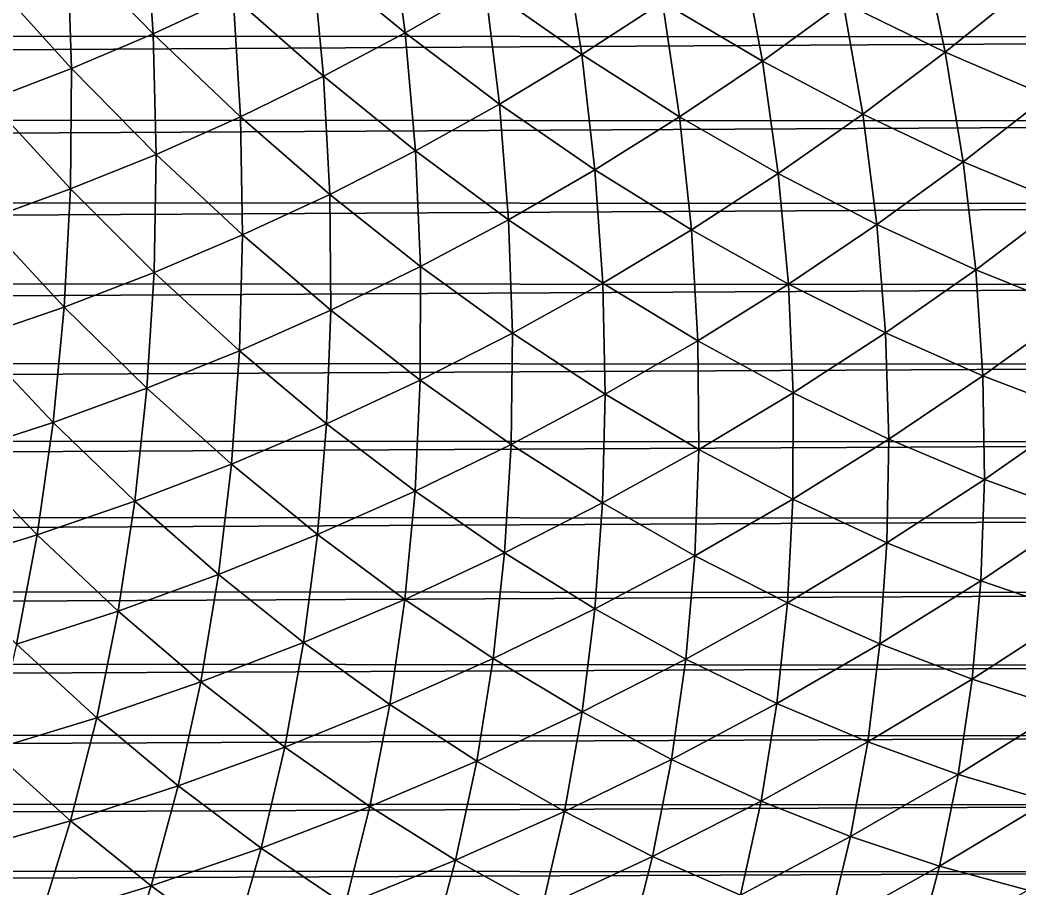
# Model space of a CAD drawing. Header units: millimetres. Extents: x -3250 to 5350, y -3250 to 3250.
# Drawn here: x 4724.5 to 4918.6, y -615.9 to -447.2 of the extents above; entities that cross this region are included whole.
import ezdxf

# ---------------------------------------------------------------- set-up
doc = ezdxf.new("R2010")
doc.units = ezdxf.units.MM
doc.header["$MEASUREMENT"] = 0
doc.layers.add('MESH_3D', color=2, linetype='CONTINUOUS')

msp = doc.modelspace()

# ---------------------------------------------------------------- linework, layer by layer
at = {"layer": 'MESH_3D'}
for points in [[(4748.73, -426.17, 26147.21), (4733.73, -432.85, 26147.21), (4750.33, -449.95, 26130.41)], [(4748.73, -426.17, 26147.21), (4750.33, -449.95, 26130.41), (4765.91, -442.68, 26130.41)], [(4796.26, -426.54, 26130.41), (4781.23, -434.88, 26130.41), (4799.3, -449.76, 26112.84)], [(4796.26, -426.54, 26130.41), (4799.3, -449.76, 26112.84), (4814.85, -440.78, 26112.84)], [(2584.7, -449.04, 889.38), (2594.37, -432.46, 884.24), (5143.47, -434.04, 5684.72)], [(4733.73, -432.85, 26147.21), (4718.51, -439, 26147.21), (4734.5, -456.67, 26130.41)], [(4733.73, -432.85, 26147.21), (4734.5, -456.67, 26130.41), (4750.33, -449.95, 26130.41)], [(4830.07, -431.27, 26112.84), (4814.85, -440.78, 26112.84), (4833.67, -453.96, 26094.52)], [(4830.07, -431.27, 26112.84), (4833.67, -453.96, 26094.52), (4849.34, -443.79, 26094.52)], [(4899.73, -431.88, 26075.47), (4884.44, -443.82, 26075.47), (4904.3, -453.48, 26055.73)], [(4899.73, -431.88, 26075.47), (4904.3, -453.48, 26055.73), (4919.91, -440.84, 26055.73)], [(2584.7, -449.04, 889.38), (5143.47, -434.04, 5684.72), (5133.73, -450.66, 5689.89)], [(4781.23, -434.88, 26130.41), (4765.91, -442.68, 26130.41), (4783.46, -458.18, 26112.84)], [(4781.23, -434.88, 26130.41), (4783.46, -458.18, 26112.84), (4799.3, -449.76, 26112.84)], [(4864.64, -433.07, 26094.52), (4849.34, -443.79, 26094.52), (4868.75, -455.22, 26075.47)], [(4864.64, -433.07, 26094.52), (4868.75, -455.22, 26075.47), (4884.44, -443.82, 26075.47)], [(4718.51, -439, 26147.21), (4718.45, -462.83, 26130.41), (4734.5, -456.67, 26130.41)], [(4814.85, -440.78, 26112.84), (4799.3, -449.76, 26112.84), (4817.65, -463.59, 26094.52)], [(4814.85, -440.78, 26112.84), (4817.65, -463.59, 26094.52), (4833.67, -453.96, 26094.52)], [(4919.91, -440.84, 26055.73), (4904.3, -453.48, 26055.73), (4924.14, -462.03, 26035.3)], [(4765.91, -442.68, 26130.41), (4750.33, -449.95, 26130.41), (4767.32, -466.05, 26112.84)], [(4765.91, -442.68, 26130.41), (4767.32, -466.05, 26112.84), (4783.46, -458.18, 26112.84)], [(4849.34, -443.79, 26094.52), (4833.67, -453.96, 26094.52), (4852.67, -466.07, 26075.47)], [(4849.34, -443.79, 26094.52), (4852.67, -466.07, 26075.47), (4868.75, -455.22, 26075.47)], [(4884.44, -443.82, 26075.47), (4868.75, -455.22, 26075.47), (4888.25, -465.57, 26055.73)], [(4884.44, -443.82, 26075.47), (4888.25, -465.57, 26055.73), (4904.3, -453.48, 26055.73)], [(2574.68, -465.34, 894.7), (2584.7, -449.04, 889.38), (5133.73, -450.66, 5689.89)], [(4750.33, -449.95, 26130.41), (4734.5, -456.67, 26130.41), (4750.93, -473.35, 26112.84)], [(4750.33, -449.95, 26130.41), (4750.93, -473.35, 26112.84), (4767.32, -466.05, 26112.84)], [(4799.3, -449.76, 26112.84), (4783.46, -458.18, 26112.84), (4801.31, -472.65, 26094.52)], [(4799.3, -449.76, 26112.84), (4801.31, -472.65, 26094.52), (4817.65, -463.59, 26094.52)], [(2574.68, -465.34, 894.7), (5133.73, -450.66, 5689.89), (5123.63, -466.99, 5695.26)], [(4833.67, -453.96, 26094.52), (4817.65, -463.59, 26094.52), (4836.22, -476.35, 26075.47)], [(4833.67, -453.96, 26094.52), (4836.22, -476.35, 26075.47), (4852.67, -466.07, 26075.47)], [(4904.3, -453.48, 26055.73), (4888.25, -465.57, 26055.73), (4907.79, -474.8, 26035.3)], [(4904.3, -453.48, 26055.73), (4907.79, -474.8, 26035.3), (4924.14, -462.03, 26035.3)], [(4868.75, -455.22, 26075.47), (4852.67, -466.07, 26075.47), (4871.8, -477.09, 26055.73)], [(4868.75, -455.22, 26075.47), (4871.8, -477.09, 26055.73), (4888.25, -465.57, 26055.73)], [(4734.5, -456.67, 26130.41), (4718.45, -462.83, 26130.41), (4734.28, -480.08, 26112.84)], [(4734.5, -456.67, 26130.41), (4734.28, -480.08, 26112.84), (4750.93, -473.35, 26112.84)], [(4783.46, -458.18, 26112.84), (4767.32, -466.05, 26112.84), (4784.66, -481.13, 26094.52)], [(4783.46, -458.18, 26112.84), (4784.66, -481.13, 26094.52), (4801.31, -472.65, 26094.52)], [(4924.14, -462.03, 26035.3), (4907.79, -474.8, 26035.3), (4927.3, -482.92, 26014.23)], [(4718.45, -462.83, 26130.41), (4717.42, -486.21, 26112.84), (4734.28, -480.08, 26112.84)], [(4817.65, -463.59, 26094.52), (4801.31, -472.65, 26094.52), (4819.42, -486.05, 26075.47)], [(4817.65, -463.59, 26094.52), (4819.42, -486.05, 26075.47), (4836.22, -476.35, 26075.47)], [(2564.3, -481.35, 900.22), (2574.68, -465.34, 894.7), (5123.63, -466.99, 5695.26)], [(4888.25, -465.57, 26055.73), (4871.8, -477.09, 26055.73), (4891, -487, 26035.3)], [(4888.25, -465.57, 26055.73), (4891, -487, 26035.3), (4907.79, -474.8, 26035.3)], [(2564.3, -481.35, 900.22), (5123.63, -466.99, 5695.26), (5113.17, -483.04, 5700.82)], [(4767.32, -466.05, 26112.84), (4750.93, -473.35, 26112.84), (4767.73, -489.02, 26094.52)], [(4767.32, -466.05, 26112.84), (4767.73, -489.02, 26094.52), (4784.66, -481.13, 26094.52)], [(4852.67, -466.07, 26075.47), (4836.22, -476.35, 26075.47), (4854.95, -488.03, 26055.73)], [(4852.67, -466.07, 26075.47), (4854.95, -488.03, 26055.73), (4871.8, -477.09, 26055.73)], [(4750.93, -473.35, 26112.84), (4734.28, -480.08, 26112.84), (4750.53, -496.33, 26094.52)], [(4750.93, -473.35, 26112.84), (4750.53, -496.33, 26094.52), (4767.73, -489.02, 26094.52)], [(4801.31, -472.65, 26094.52), (4784.66, -481.13, 26094.52), (4802.29, -495.16, 26075.47)], [(4801.31, -472.65, 26094.52), (4802.29, -495.16, 26075.47), (4819.42, -486.05, 26075.47)], [(4907.79, -474.8, 26035.3), (4891, -487, 26035.3), (4910.22, -495.79, 26014.23)], [(4907.79, -474.8, 26035.3), (4910.22, -495.79, 26014.23), (4927.3, -482.92, 26014.23)], [(4836.22, -476.35, 26075.47), (4819.42, -486.05, 26075.47), (4837.74, -498.37, 26055.73)], [(4836.22, -476.35, 26075.47), (4837.74, -498.37, 26055.73), (4854.95, -488.03, 26055.73)], [(4871.8, -477.09, 26055.73), (4854.95, -488.03, 26055.73), (4873.8, -498.6, 26035.3)], [(4871.8, -477.09, 26055.73), (4873.8, -498.6, 26035.3), (4891, -487, 26035.3)], [(2553.57, -497.07, 905.92), (2564.3, -481.35, 900.22), (5113.17, -483.04, 5700.82)], [(4734.28, -480.08, 26112.84), (4717.42, -486.21, 26112.84), (4733.08, -503.02, 26094.52)], [(4734.28, -480.08, 26112.84), (4733.08, -503.02, 26094.52), (4750.53, -496.33, 26094.52)], [(4784.66, -481.13, 26094.52), (4767.73, -489.02, 26094.52), (4784.86, -503.66, 26075.47)], [(4784.66, -481.13, 26094.52), (4784.86, -503.66, 26075.47), (4802.29, -495.16, 26075.47)], [(2553.57, -497.07, 905.92), (5113.17, -483.04, 5700.82), (5102.36, -498.79, 5706.56)], [(4927.3, -482.92, 26014.23), (4910.22, -495.79, 26014.23), (4929.39, -503.47, 25992.53)], [(4717.42, -486.21, 26112.84), (4715.42, -509.1, 26094.52), (4733.08, -503.02, 26094.52)], [(4819.42, -486.05, 26075.47), (4802.29, -495.16, 26075.47), (4820.17, -508.11, 26055.73)], [(4819.42, -486.05, 26075.47), (4820.17, -508.11, 26055.73), (4837.74, -498.37, 26055.73)], [(4891, -487, 26035.3), (4873.8, -498.6, 26035.3), (4892.69, -508.06, 26014.23)], [(4891, -487, 26035.3), (4892.69, -508.06, 26014.23), (4910.22, -495.79, 26014.23)], [(4767.73, -489.02, 26094.52), (4750.53, -496.33, 26094.52), (4767.14, -511.55, 26075.47)], [(4767.73, -489.02, 26094.52), (4767.14, -511.55, 26075.47), (4784.86, -503.66, 26075.47)], [(4854.95, -488.03, 26055.73), (4837.74, -498.37, 26055.73), (4856.2, -509.6, 26035.3)], [(4854.95, -488.03, 26055.73), (4856.2, -509.6, 26035.3), (4873.8, -498.6, 26035.3)], [(4750.53, -496.33, 26094.52), (4733.08, -503.02, 26094.52), (4749.15, -518.82, 26075.47)], [(4750.53, -496.33, 26094.52), (4749.15, -518.82, 26075.47), (4767.14, -511.55, 26075.47)], [(4802.29, -495.16, 26075.47), (4784.86, -503.66, 26075.47), (4802.27, -517.23, 26055.73)], [(4802.29, -495.16, 26075.47), (4802.27, -517.23, 26055.73), (4820.17, -508.11, 26055.73)], [(4910.22, -495.79, 26014.23), (4892.69, -508.06, 26014.23), (4911.59, -516.4, 25992.53)], [(4910.22, -495.79, 26014.23), (4911.59, -516.4, 25992.53), (4929.39, -503.47, 25992.53)], [(2542.5, -512.48, 911.8), (2553.57, -497.07, 905.92), (5102.36, -498.79, 5706.56)], [(2542.5, -512.48, 911.8), (5102.36, -498.79, 5706.56), (5091.2, -514.23, 5712.48)], [(4837.74, -498.37, 26055.73), (4820.17, -508.11, 26055.73), (4838.23, -519.98, 26035.3)], [(4837.74, -498.37, 26055.73), (4838.23, -519.98, 26035.3), (4856.2, -509.6, 26035.3)], [(4873.8, -498.6, 26035.3), (4856.2, -509.6, 26035.3), (4874.75, -519.71, 26014.23)], [(4873.8, -498.6, 26035.3), (4874.75, -519.71, 26014.23), (4892.69, -508.06, 26014.23)], [(4733.08, -503.02, 26094.52), (4715.42, -509.1, 26094.52), (4730.93, -525.45, 26075.47)], [(4733.08, -503.02, 26094.52), (4730.93, -525.45, 26075.47), (4749.15, -518.82, 26075.47)], [(4784.86, -503.66, 26075.47), (4767.14, -511.55, 26075.47), (4784.07, -525.72, 26055.73)], [(4784.86, -503.66, 26075.47), (4784.07, -525.72, 26055.73), (4802.27, -517.23, 26055.73)], [(4929.39, -503.47, 25992.53), (4911.59, -516.4, 25992.53), (4930.42, -523.61, 25970.23)], [(4820.17, -508.11, 26055.73), (4802.27, -517.23, 26055.73), (4819.9, -529.72, 26035.3)], [(4820.17, -508.11, 26055.73), (4819.9, -529.72, 26035.3), (4838.23, -519.98, 26035.3)], [(4892.69, -508.06, 26014.23), (4874.75, -519.71, 26014.23), (4893.35, -528.71, 25992.53)], [(4892.69, -508.06, 26014.23), (4893.35, -528.71, 25992.53), (4911.59, -516.4, 25992.53)], [(4715.42, -509.1, 26094.52), (4712.48, -531.44, 26075.47), (4730.93, -525.45, 26075.47)], [(4856.2, -509.6, 26035.3), (4838.23, -519.98, 26035.3), (4856.42, -530.73, 26014.23)], [(4856.2, -509.6, 26035.3), (4856.42, -530.73, 26014.23), (4874.75, -519.71, 26014.23)], [(2531.09, -527.57, 917.86), (2542.5, -512.48, 911.8), (5091.2, -514.23, 5712.48)], [(4767.14, -511.55, 26075.47), (4749.15, -518.82, 26075.47), (4765.58, -533.57, 26055.73)], [(4767.14, -511.55, 26075.47), (4765.58, -533.57, 26055.73), (4784.07, -525.72, 26055.73)], [(2531.09, -527.57, 917.86), (5091.2, -514.23, 5712.48), (5079.71, -529.35, 5718.59)], [(4911.59, -516.4, 25992.53), (4893.35, -528.71, 25992.53), (4911.92, -536.56, 25970.23)], [(4911.59, -516.4, 25992.53), (4911.92, -536.56, 25970.23), (4930.42, -523.61, 25970.23)], [(4802.27, -517.23, 26055.73), (4784.07, -525.72, 26055.73), (4801.25, -538.81, 26035.3)], [(4802.27, -517.23, 26055.73), (4801.25, -538.81, 26035.3), (4819.9, -529.72, 26035.3)], [(4749.15, -518.82, 26075.47), (4730.93, -525.45, 26075.47), (4746.82, -540.77, 26055.73)], [(4749.15, -518.82, 26075.47), (4746.82, -540.77, 26055.73), (4765.58, -533.57, 26055.73)], [(4838.23, -519.98, 26035.3), (4819.9, -529.72, 26035.3), (4837.71, -541.1, 26014.23)], [(4838.23, -519.98, 26035.3), (4837.71, -541.1, 26014.23), (4856.42, -530.73, 26014.23)], [(4874.75, -519.71, 26014.23), (4856.42, -530.73, 26014.23), (4874.68, -540.37, 25992.53)], [(4874.75, -519.71, 26014.23), (4874.68, -540.37, 25992.53), (4893.35, -528.71, 25992.53)], [(4930.42, -523.61, 25970.23), (4911.92, -536.56, 25970.23), (4930.41, -543.29, 25947.35)], [(4730.93, -525.45, 26075.47), (4712.48, -531.44, 26075.47), (4727.83, -547.31, 26055.73)], [(4730.93, -525.45, 26075.47), (4727.83, -547.31, 26055.73), (4746.82, -540.77, 26055.73)], [(4784.07, -525.72, 26055.73), (4765.58, -533.57, 26055.73), (4782.3, -547.25, 26035.3)], [(4784.07, -525.72, 26055.73), (4782.3, -547.25, 26035.3), (4801.25, -538.81, 26035.3)], [(2519.36, -542.34, 924.09), (2531.09, -527.57, 917.86), (5079.71, -529.35, 5718.59)], [(2519.36, -542.34, 924.09), (5079.71, -529.35, 5718.59), (5067.9, -544.14, 5724.87)], [(4819.9, -529.72, 26035.3), (4801.25, -538.81, 26035.3), (4818.65, -550.81, 26014.23)], [(4819.9, -529.72, 26035.3), (4818.65, -550.81, 26014.23), (4837.71, -541.1, 26014.23)], [(4893.35, -528.71, 25992.53), (4874.68, -540.37, 25992.53), (4892.97, -548.87, 25970.23)], [(4893.35, -528.71, 25992.53), (4892.97, -548.87, 25970.23), (4911.92, -536.56, 25970.23)], [(4712.48, -531.44, 26075.47), (4708.62, -553.18, 26055.73), (4727.83, -547.31, 26055.73)], [(4856.42, -530.73, 26014.23), (4837.71, -541.1, 26014.23), (4855.63, -551.37, 25992.53)], [(4856.42, -530.73, 26014.23), (4855.63, -551.37, 25992.53), (4874.68, -540.37, 25992.53)], [(4765.58, -533.57, 26055.73), (4746.82, -540.77, 26055.73), (4763.06, -555.03, 26035.3)], [(4765.58, -533.57, 26055.73), (4763.06, -555.03, 26035.3), (4782.3, -547.25, 26035.3)], [(4911.92, -536.56, 25970.23), (4892.97, -548.87, 25970.23), (4911.22, -556.23, 25947.35)], [(4911.92, -536.56, 25970.23), (4911.22, -556.23, 25947.35), (4930.41, -543.29, 25947.35)], [(4801.25, -538.81, 26035.3), (4782.3, -547.25, 26035.3), (4799.26, -559.85, 26014.23)], [(4801.25, -538.81, 26035.3), (4799.26, -559.85, 26014.23), (4818.65, -550.81, 26014.23)], [(4746.82, -540.77, 26055.73), (4727.83, -547.31, 26055.73), (4743.56, -562.13, 26035.3)], [(4746.82, -540.77, 26055.73), (4743.56, -562.13, 26035.3), (4763.06, -555.03, 26035.3)], [(4837.71, -541.1, 26014.23), (4818.65, -550.81, 26014.23), (4836.2, -561.7, 25992.53)], [(4837.71, -541.1, 26014.23), (4836.2, -561.7, 25992.53), (4855.63, -551.37, 25992.53)], [(4874.68, -540.37, 25992.53), (4855.63, -551.37, 25992.53), (4873.61, -560.5, 25970.23)], [(4874.68, -540.37, 25992.53), (4873.61, -560.5, 25970.23), (4892.97, -548.87, 25970.23)], [(2507.31, -556.78, 930.49), (2519.36, -542.34, 924.09), (5067.9, -544.14, 5724.87)], [(4930.41, -543.29, 25947.35), (4911.22, -556.23, 25947.35), (4929.38, -562.45, 25923.94)], [(2507.31, -556.78, 930.49), (5067.9, -544.14, 5724.87), (5055.75, -558.59, 5731.32)], [(4727.83, -547.31, 26055.73), (4708.62, -553.18, 26055.73), (4723.82, -568.54, 26035.3)], [(4727.83, -547.31, 26055.73), (4723.82, -568.54, 26035.3), (4743.56, -562.13, 26035.3)], [(4782.3, -547.25, 26035.3), (4763.06, -555.03, 26035.3), (4779.57, -568.21, 26014.23)], [(4782.3, -547.25, 26035.3), (4779.57, -568.21, 26014.23), (4799.26, -559.85, 26014.23)], [(4892.97, -548.87, 25970.23), (4873.61, -560.5, 25970.23), (4891.59, -568.5, 25947.35)], [(4892.97, -548.87, 25970.23), (4891.59, -568.5, 25947.35), (4911.22, -556.23, 25947.35)], [(4818.65, -550.81, 26014.23), (4799.26, -559.85, 26014.23), (4816.42, -571.34, 25992.53)], [(4818.65, -550.81, 26014.23), (4816.42, -571.34, 25992.53), (4836.2, -561.7, 25992.53)], [(4855.63, -551.37, 25992.53), (4836.2, -561.7, 25992.53), (4853.85, -571.46, 25970.23)], [(4855.63, -551.37, 25992.53), (4853.85, -571.46, 25970.23), (4873.61, -560.5, 25970.23)], [(4763.06, -555.03, 26035.3), (4743.56, -562.13, 26035.3), (4759.6, -575.88, 26014.23)], [(4763.06, -555.03, 26035.3), (4759.6, -575.88, 26014.23), (4779.57, -568.21, 26014.23)], [(2494.95, -570.87, 937.06), (2507.31, -556.78, 930.49), (5055.75, -558.59, 5731.32)], [(4911.22, -556.23, 25947.35), (4891.59, -568.5, 25947.35), (4909.52, -575.35, 25923.94)], [(4911.22, -556.23, 25947.35), (4909.52, -575.35, 25923.94), (4929.38, -562.45, 25923.94)], [(2494.95, -570.87, 937.06), (5055.75, -558.59, 5731.32), (5043.3, -572.69, 5737.93)], [(4799.26, -559.85, 26014.23), (4779.57, -568.21, 26014.23), (4796.32, -580.29, 25992.53)], [(4799.26, -559.85, 26014.23), (4796.32, -580.29, 25992.53), (4816.42, -571.34, 25992.53)], [(4873.61, -560.5, 25970.23), (4853.85, -571.46, 25970.23), (4871.54, -580.07, 25947.35)], [(4873.61, -560.5, 25970.23), (4871.54, -580.07, 25947.35), (4891.59, -568.5, 25947.35)], [(4743.56, -562.13, 26035.3), (4723.82, -568.54, 26035.3), (4739.38, -582.84, 26014.23)], [(4743.56, -562.13, 26035.3), (4739.38, -582.84, 26014.23), (4759.6, -575.88, 26014.23)], [(4836.2, -561.7, 25992.53), (4816.42, -571.34, 25992.53), (4833.72, -581.71, 25970.23)], [(4836.2, -561.7, 25992.53), (4833.72, -581.71, 25970.23), (4853.85, -571.46, 25970.23)], [(4929.38, -562.45, 25923.94), (4909.52, -575.35, 25923.94), (4927.34, -581.05, 25900)], [(4723.82, -568.54, 26035.3), (4718.92, -589.1, 26014.23), (4739.38, -582.84, 26014.23)], [(4779.57, -568.21, 26014.23), (4759.6, -575.88, 26014.23), (4775.92, -588.54, 25992.53)], [(4779.57, -568.21, 26014.23), (4775.92, -588.54, 25992.53), (4796.32, -580.29, 25992.53)], [(4891.59, -568.5, 25947.35), (4871.54, -580.07, 25947.35), (4889.22, -587.54, 25923.94)], [(4891.59, -568.5, 25947.35), (4889.22, -587.54, 25923.94), (4909.52, -575.35, 25923.94)], [(2482.28, -584.61, 943.79), (2494.95, -570.87, 937.06), (5043.3, -572.69, 5737.93)], [(2482.28, -584.61, 943.79), (5043.3, -572.69, 5737.93), (5030.54, -586.44, 5744.71)], [(4816.42, -571.34, 25992.53), (4796.32, -580.29, 25992.53), (4813.25, -591.26, 25970.23)], [(4816.42, -571.34, 25992.53), (4813.25, -591.26, 25970.23), (4833.72, -581.71, 25970.23)], [(4853.85, -571.46, 25970.23), (4833.72, -581.71, 25970.23), (4851.1, -590.94, 25947.35)], [(4853.85, -571.46, 25970.23), (4851.1, -590.94, 25947.35), (4871.54, -580.07, 25947.35)], [(4759.6, -575.88, 26014.23), (4739.38, -582.84, 26014.23), (4755.24, -596.06, 25992.53)], [(4759.6, -575.88, 26014.23), (4755.24, -596.06, 25992.53), (4775.92, -588.54, 25992.53)], [(4909.52, -575.35, 25923.94), (4889.22, -587.54, 25923.94), (4906.83, -593.86, 25900)], [(4909.52, -575.35, 25923.94), (4906.83, -593.86, 25900), (4927.34, -581.05, 25900)], [(4796.32, -580.29, 25992.53), (4775.92, -588.54, 25992.53), (4792.45, -600.09, 25970.23)], [(4796.32, -580.29, 25992.53), (4792.45, -600.09, 25970.23), (4813.25, -591.26, 25970.23)], [(4871.54, -580.07, 25947.35), (4851.1, -590.94, 25947.35), (4868.51, -599.03, 25923.94)], [(4871.54, -580.07, 25947.35), (4868.51, -599.03, 25923.94), (4889.22, -587.54, 25923.94)], [(4833.72, -581.71, 25970.23), (4813.25, -591.26, 25970.23), (4830.29, -601.09, 25947.35)], [(4833.72, -581.71, 25970.23), (4830.29, -601.09, 25947.35), (4851.1, -590.94, 25947.35)], [(4927.34, -581.05, 25900), (4906.83, -593.86, 25900), (4924.31, -599.03, 25875.58)], [(4739.38, -582.84, 26014.23), (4718.92, -589.1, 26014.23), (4734.31, -602.86, 25992.53)], [(4739.38, -582.84, 26014.23), (4734.31, -602.86, 25992.53), (4755.24, -596.06, 25992.53)], [(2469.31, -597.99, 950.68), (2482.28, -584.61, 943.79), (5030.54, -586.44, 5744.71)], [(2469.31, -597.99, 950.68), (5030.54, -586.44, 5744.71), (5017.48, -599.82, 5751.65)], [(4889.22, -587.54, 25923.94), (4868.51, -599.03, 25923.94), (4885.89, -605.95, 25900)], [(4889.22, -587.54, 25923.94), (4885.89, -605.95, 25900), (4906.83, -593.86, 25900)], [(4718.92, -589.1, 26014.23), (4713.16, -608.93, 25992.53), (4734.31, -602.86, 25992.53)], [(4775.92, -588.54, 25992.53), (4755.24, -596.06, 25992.53), (4771.36, -608.18, 25970.23)], [(4775.92, -588.54, 25992.53), (4771.36, -608.18, 25970.23), (4792.45, -600.09, 25970.23)], [(4813.25, -591.26, 25970.23), (4792.45, -600.09, 25970.23), (4809.14, -610.51, 25947.35)], [(4813.25, -591.26, 25970.23), (4809.14, -610.51, 25947.35), (4830.29, -601.09, 25947.35)], [(4851.1, -590.94, 25947.35), (4830.29, -601.09, 25947.35), (4847.41, -609.78, 25923.94)], [(4851.1, -590.94, 25947.35), (4847.41, -609.78, 25923.94), (4868.51, -599.03, 25923.94)], [(4906.83, -593.86, 25900), (4885.89, -605.95, 25900), (4903.18, -611.72, 25875.58)], [(4906.83, -593.86, 25900), (4903.18, -611.72, 25875.58), (4924.31, -599.03, 25875.58)], [(2456.05, -611, 957.72), (2469.31, -597.99, 950.68), (5017.48, -599.82, 5751.65)], [(4755.24, -596.06, 25992.53), (4734.31, -602.86, 25992.53), (4750, -615.54, 25970.23)], [(4755.24, -596.06, 25992.53), (4750, -615.54, 25970.23), (4771.36, -608.18, 25970.23)], [(2456.05, -611, 957.72), (5017.48, -599.82, 5751.65), (5004.12, -612.84, 5758.75)], [(4868.51, -599.03, 25923.94), (4847.41, -609.78, 25923.94), (4864.53, -617.31, 25900)], [(4868.51, -599.03, 25923.94), (4864.53, -617.31, 25900), (4885.89, -605.95, 25900)], [(4924.31, -599.03, 25875.58), (4903.18, -611.72, 25875.58), (4920.33, -616.33, 25850.7)], [(4792.45, -600.09, 25970.23), (4771.36, -608.18, 25970.23), (4787.68, -619.18, 25947.35)], [(4792.45, -600.09, 25970.23), (4787.68, -619.18, 25947.35), (4809.14, -610.51, 25947.35)], [(4830.29, -601.09, 25947.35), (4809.14, -610.51, 25947.35), (4825.95, -619.78, 25923.94)], [(4830.29, -601.09, 25947.35), (4825.95, -619.78, 25923.94), (4847.41, -609.78, 25923.94)], [(4734.31, -602.86, 25992.53), (4713.16, -608.93, 25992.53), (4728.4, -622.14, 25970.23)], [(4734.31, -602.86, 25992.53), (4728.4, -622.14, 25970.23), (4750, -615.54, 25970.23)], [(4885.89, -605.95, 25900), (4864.53, -617.31, 25900), (4881.62, -623.68, 25875.58)], [(4885.89, -605.95, 25900), (4881.62, -623.68, 25875.58), (4903.18, -611.72, 25875.58)], [(4713.16, -608.93, 25992.53), (4706.58, -627.99, 25970.23), (4728.4, -622.14, 25970.23)], [(4771.36, -608.18, 25970.23), (4750, -615.54, 25970.23), (4765.93, -627.1, 25947.35)], [(4771.36, -608.18, 25970.23), (4765.93, -627.1, 25947.35), (4787.68, -619.18, 25947.35)], [(2442.52, -623.63, 964.91), (2456.05, -611, 957.72), (5004.12, -612.84, 5758.75)], [(4809.14, -610.51, 25947.35), (4787.68, -619.18, 25947.35), (4804.15, -629.04, 25923.94)], [(4809.14, -610.51, 25947.35), (4804.15, -629.04, 25923.94), (4825.95, -619.78, 25923.94)], [(4847.41, -609.78, 25923.94), (4825.95, -619.78, 25923.94), (4842.8, -627.91, 25900)], [(4847.41, -609.78, 25923.94), (4842.8, -627.91, 25900), (4864.53, -617.31, 25900)], [(2442.52, -623.63, 964.91), (5004.12, -612.84, 5758.75), (4990.49, -625.47, 5765.99)], [(4903.18, -611.72, 25875.58), (4881.62, -623.68, 25875.58), (4898.6, -628.88, 25850.7)], [(4903.18, -611.72, 25875.58), (4898.6, -628.88, 25850.7), (4920.33, -616.33, 25850.7)], [(4750, -615.54, 25970.23), (4728.4, -622.14, 25970.23), (4743.91, -634.25, 25947.35)], [(4750, -615.54, 25970.23), (4743.91, -634.25, 25947.35), (4765.93, -627.1, 25947.35)]]:
    msp.add_3dface(points, dxfattribs=at)

doc.saveas('drawing.dxf')
